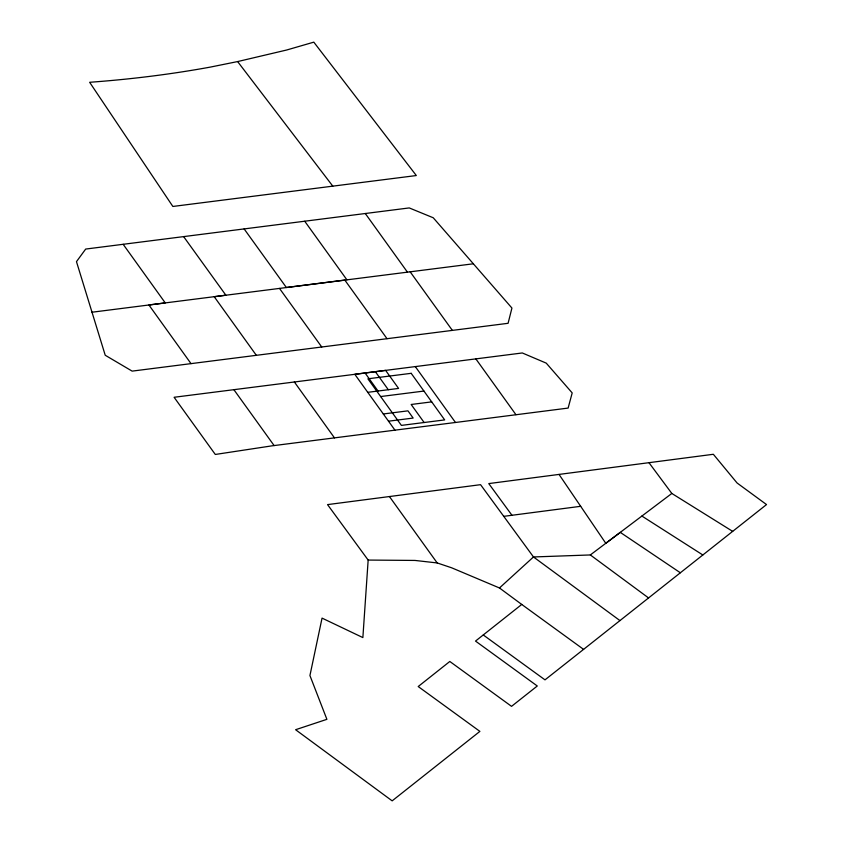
<?xml version="1.0" encoding="UTF-8"?>
<svg xmlns="http://www.w3.org/2000/svg" width="843" height="843" viewBox="0 0 843 843"><rect width="100%" height="100%" fill="white"/><g stroke="black" fill="none" stroke-linecap="round" stroke-linejoin="round"><path stroke-width="1.26" d="M619.911 620.564L533.482 556.96L480.563 484.672L327.537 504.609L368.159 560.068L362.869 637.582L322.047 618.109L309.929 675.538L326.894 719.332L295.598 729.722L392.153 800.85L479.888 731.387L418.202 686.539L449.814 661.47L511.543 706.35L537.286 685.991L475.515 641.08L521.754 604.452L583.588 649.373L766.529 504.567L737.077 482.986L713.347 454.282L488.761 483.587L511.954 515.263M368.159 560.068L414.998 560.437L437.19 562.945L451.637 567.792L499.467 587.971L533.482 556.96L590.332 554.947L620.29 532.376L680.333 572.755M583.588 649.373L545 679.858L483.281 634.979M732.683 531.375L671.829 493.461L605.79 543.303L559.035 474.43M237.621 61.571L286.673 50.011L313.807 42.15L416.326 175.544L172.857 206.461L89.643 82.287A1335.67 790.734 27.2 0 0 210.307 67.103L237.621 61.571L332.795 186.145M503.756 516.348L580.69 506.306M455.473 422.48L568.129 408.075L572.197 392.912L546.243 363.133L522.302 352.964L354.798 374.303L394.956 430.162L455.473 422.48L415.314 366.61M244.133 228.917L85.68 249.064L76.471 261.636L105.227 355.251L132.14 371.12L508.087 323.301L511.933 308.043L433.239 217.768L409.245 207.926L244.133 228.917L286.357 287.495L344.829 280.097L387.021 338.696M91.992 312.226L165.26 302.911L123.162 244.301M473.376 263.785L214.227 296.704L256.325 355.303M367.759 392.332L398.581 388.423L385.62 370.393L174.101 397.274L215.302 454.461L272.163 445.821L394.956 430.162M380.657 396.547L423.934 391.057M431.711 401.879L411.163 404.482L424.124 422.512M383.312 413.966L407.97 410.847L413.154 418.065L388.507 421.184M641.902 516.064L702.82 554.968M590.332 554.947L648.552 597.929M499.467 587.971L521.754 604.452M648.952 462.659L671.829 493.461M410.183 271.846L452.364 330.393M304.755 221.266L346.905 279.834M279.486 288.401L321.741 347.01M183.616 236.598L225.871 295.208L148.916 304.987L191.024 363.639M233.848 389.624L274.123 445.578M475.831 358.865L515.948 414.703M365.293 213.511L407.432 272.141M375.346 371.7L388.307 389.729M365.072 372.996L378.033 391.026M389.434 496.548L437.19 562.945M294.344 381.953L334.481 437.886M411.184 373.323L367.896 378.802L401.394 425.399L444.672 419.909L411.184 373.323"/></g></svg>
